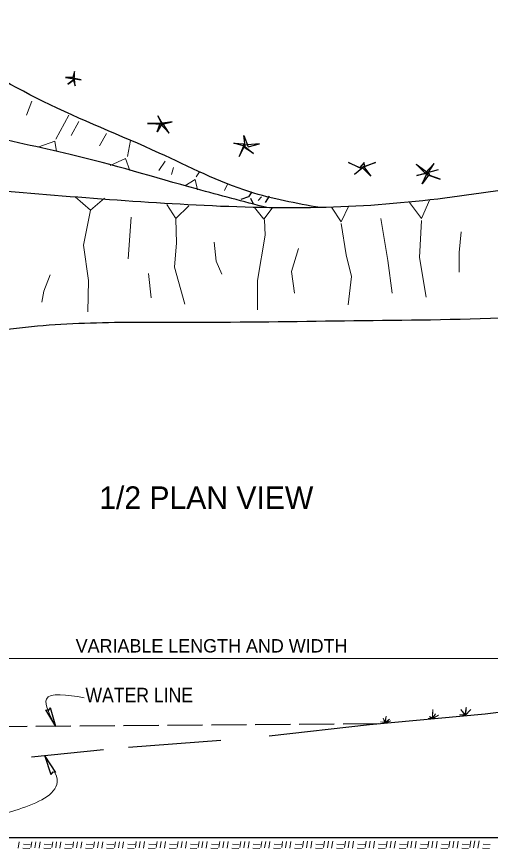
# Model space of a CAD drawing. Extents: x -120 to 879, y -38 to 233.
# Drawn here: x 758.8 to 800.9, y 94.5 to 168.5 of the extents above; entities that cross this region are included whole.
import ezdxf
from ezdxf.enums import TextEntityAlignment as Align

# ---------------------------------------------------------------- set-up
doc = ezdxf.new("R2010")
doc.units = 0
doc.header["$LTSCALE"] = 0.52
doc.linetypes.add('LONG_DASHED', pattern=[7.5, 6, -1.5])
doc.layers.add('1', color=7, linetype='Continuous', lineweight=13)

msp = doc.modelspace()

# ---------------------------------------------------------------- linework, layer by layer
at = {"layer": '1'}
for p, q in [((760.1129, 160.9716), (759.6592, 159.723)), ((762.2679, 157.5664), (763.4022, 159.723)), ((763.629, 157.9069), (764.3095, 159.1555)), ((766.1242, 156.9989), (766.7481, 158.0772)), ((768.9031, 157.4529), (768.6196, 156.0342)), ((771.9655, 155.6368), (771.3984, 154.7856)), ((772.7027, 155.0693), (772.5326, 154.4451)), ((774.7443, 154.2181), (775.0279, 154.6721)), ((777.5232, 153.5938), (777.2396, 153.0263)), ((768.9598, 150.6427), (768.6762, 146.9537)), ((770.491, 145.6485), (770.7178, 143.4919)), ((819.5648, 111.4117), (729.4233, 111.4117)), ((758.9086, 94.5738), (758.9944, 95.1213)), ((759.3727, 94.9183), (759.9883, 94.8866)), ((760.042, 94.6142), (760.1219, 95.1235)), ((760.3852, 94.5864), (760.4696, 95.1243)), ((760.766, 94.5738), (760.8524, 95.1249)), ((761.2302, 94.9183), (761.8457, 94.8866)), ((761.8994, 94.6142), (761.9799, 95.1272)), ((762.2427, 94.5864), (762.3276, 95.1278)), ((762.6234, 94.5738), (762.7104, 95.1286)), ((763.0876, 94.9183), (763.7032, 94.8866)), ((763.7568, 94.6142), (763.8379, 95.1308)), ((764.1001, 94.5864), (764.1855, 95.1315)), ((764.4808, 94.5738), (764.5683, 95.1322)), ((764.945, 94.9183), (765.5606, 94.8866)), ((765.6142, 94.6142), (765.6958, 95.1344)), ((765.9575, 94.5864), (766.0435, 95.1351)), ((766.3383, 94.5738), (766.4263, 95.1358)), ((766.8024, 94.9183), (767.418, 94.8866)), ((767.4717, 94.6142), (767.5538, 95.1381)), ((767.8149, 94.5864), (767.9015, 95.1388)), ((768.1957, 94.5738), (768.2843, 95.1395)), ((768.6598, 94.9183), (769.2754, 94.8866)), ((769.3291, 94.6142), (769.4118, 95.1417)), ((769.6723, 94.5864), (769.7595, 95.1423)), ((770.0531, 94.5738), (770.1423, 95.1431)), ((770.5172, 94.9183), (771.1328, 94.8866)), ((771.1865, 94.6142), (771.2698, 95.1453)), ((771.5297, 94.5864), (771.6175, 95.146)), ((771.9105, 94.5738), (772.0003, 95.1467)), ((772.3747, 94.9183), (772.9902, 94.8866)), ((773.0439, 94.6142), (773.1278, 95.1489)), ((773.3872, 94.5864), (773.4755, 95.1497)), ((773.7679, 94.5738), (773.8583, 95.1504)), ((774.2321, 94.9183), (774.8477, 94.8866)), ((774.9013, 94.6142), (774.9858, 95.1526)), ((775.2446, 94.5864), (775.3334, 95.1532)), ((775.6253, 94.5738), (775.7162, 95.154)), ((776.0895, 94.9183), (776.7051, 94.8866)), ((776.7587, 94.6142), (776.8438, 95.1562)), ((777.102, 94.5864), (777.1914, 95.1569)), ((777.4828, 94.5738), (777.5743, 95.1577)), ((777.9469, 94.9183), (778.5625, 94.8866)), ((778.6162, 94.6142), (778.7017, 95.1598)), ((778.9594, 94.5864), (779.0494, 95.1605)), ((779.3402, 94.5738), (779.4322, 95.1612)), ((779.8043, 94.9183), (780.4199, 94.8866)), ((780.4736, 94.6142), (780.5598, 95.1635)), ((780.8168, 94.5864), (780.9074, 95.1642)), ((781.1976, 94.5738), (781.2903, 95.1649)), ((781.6617, 94.9183), (782.2773, 94.8866)), ((782.331, 94.6142), (782.4177, 95.1671)), ((782.6743, 94.5864), (782.7654, 95.1678)), ((783.055, 94.5738), (783.1482, 95.1686)), ((783.5192, 94.9183), (784.1347, 94.8866)), ((784.1884, 94.6142), (784.2758, 95.1707)), ((784.5317, 94.5864), (784.6234, 95.1714)), ((784.9124, 94.5738), (785.0063, 95.1722)), ((785.3766, 94.9183), (785.9922, 94.8866)), ((786.0458, 94.6142), (786.1337, 95.1744)), ((786.3891, 94.5864), (786.4813, 95.1751)), ((786.7698, 94.5738), (786.8642, 95.1758)), ((787.234, 94.9183), (787.8496, 94.8866)), ((787.9032, 94.6142), (787.9917, 95.178)), ((788.2465, 94.5864), (788.3393, 95.1787)), ((788.6273, 94.5738), (788.7222, 95.1794)), ((789.0914, 94.9183), (789.707, 94.8866)), ((789.7607, 94.6142), (789.8497, 95.1817)), ((790.1039, 94.5864), (790.1973, 95.1823)), ((790.4847, 94.5738), (790.5802, 95.1831)), ((790.9488, 94.9183), (791.5644, 94.8866)), ((791.6181, 94.6142), (791.7077, 95.1852)), ((791.9613, 94.5864), (792.0553, 95.1859)), ((792.3421, 94.5738), (792.4382, 95.1867)), ((792.8062, 94.9183), (793.4218, 94.8866)), ((793.4755, 94.6142), (793.5657, 95.1889)), ((793.8188, 94.5864), (793.9133, 95.1896)), ((794.1995, 94.5738), (794.2962, 95.1903)), ((794.6637, 94.9183), (795.2792, 94.8866)), ((795.3329, 94.6142), (795.4237, 95.1925)), ((795.6762, 94.5864), (795.7713, 95.1932)), ((796.0569, 94.5738), (796.1542, 95.194)), ((796.5211, 94.9183), (797.1367, 94.8866)), ((797.1903, 94.6142), (797.2817, 95.1962)), ((797.5336, 94.5864), (797.6292, 95.1968)), ((797.9143, 94.5738), (798.0121, 95.1976)), ((798.3785, 94.9183), (798.9941, 94.8866)), ((799.0477, 94.6142), (799.1397, 95.1998)), ((799.391, 94.5864), (799.4873, 95.2005)), ((799.7717, 94.5738), (799.8701, 95.2013)), ((800.2359, 94.9183), (800.8515, 94.8866)), ((759.3269, 94.5763), (759.9425, 94.5447)), ((761.1843, 94.5763), (761.7999, 94.5447)), ((763.0417, 94.5763), (763.6573, 94.5447)), ((764.8992, 94.5763), (765.5147, 94.5447)), ((766.7566, 94.5763), (767.3722, 94.5447)), ((768.614, 94.5763), (769.2296, 94.5447)), ((770.4714, 94.5763), (771.087, 94.5447)), ((772.3288, 94.5763), (772.9444, 94.5447)), ((774.1862, 94.5763), (774.8018, 94.5447)), ((776.0437, 94.5763), (776.6592, 94.5447)), ((777.9011, 94.5763), (778.5167, 94.5447)), ((779.7585, 94.5763), (780.3741, 94.5447)), ((781.6159, 94.5763), (782.2315, 94.5447)), ((783.4733, 94.5763), (784.0889, 94.5447)), ((785.3307, 94.5763), (785.9463, 94.5447)), ((787.1882, 94.5763), (787.8037, 94.5447)), ((789.0456, 94.5763), (789.6612, 94.5447)), ((790.903, 94.5763), (791.5186, 94.5447)), ((792.7604, 94.5763), (793.376, 94.5447)), ((794.6178, 94.5763), (795.2334, 94.5447)), ((796.4752, 94.5763), (797.0908, 94.5447)), ((798.3327, 94.5763), (798.9483, 94.5447)), ((800.1901, 94.5763), (800.8057, 94.5447))]:
    msp.add_line(p, q, dxfattribs=at)
at = {"layer": '1', "lineweight": 25}
for p, q in [((779.5648, 152.3452), (779.7916, 151.8344)), ((780.5288, 152.4588), (780.2452, 152.1182)), ((781.2094, 152.5155), (780.8691, 151.948)), ((762.2563, 105.3909), (761.363, 106.8597)), ((762.2563, 105.3909), (761.7922, 107.0461)), ((790.1279, 105.5272), (781.2329, 104.5039)), ((776.9096, 104.1209), (768.7032, 103.5094)), ((766.4907, 103.2907), (760.1056, 102.6436)), ((761.2923, 102.7402), (762.224, 101.2956)), ((761.2923, 102.7402), (761.7999, 101.0978)), ((806.3796, 95.4821), (747.2451, 95.4821))]:
    msp.add_line(p, q, dxfattribs=at)
at = {"layer": '1', "linetype": 'LONG_DASHED', "lineweight": 25}
msp.add_line((790.901, 105.6161), (742.8388, 105.2372), dxfattribs=at)
at = {"layer": '1', "lineweight": 25}
for points in [[(763.9132, 163.0606), (763.9132, 163.596), (763.7795, 163.0606), (763.1107, 163.0606), (764.5152, 162.8598), (763.7795, 162.9937), (763.9802, 162.3244), (763.9132, 162.9267), (763.3114, 162.4583), (763.8464, 162.8598)], [(771.671, 158.9782), (771.3366, 159.6474), (771.7378, 158.9112), (772.6073, 159.112), (771.5372, 158.9782), (772.3397, 158.1082), (771.7378, 159.0451), (771.2697, 158.242), (771.5372, 158.9782), (770.4003, 158.9782), (771.8716, 158.9112)], [(779.0943, 156.9704), (778.9606, 157.9073), (779.3618, 156.9035), (780.365, 157.1712), (778.8937, 157.0373), (779.8299, 156.3012), (778.8937, 156.9035), (778.5593, 156.0335), (779.0274, 156.9704), (778.0912, 157.2381), (778.9606, 157.1712)], [(789.7277, 155.0296), (789.6608, 155.4981), (789.2596, 155.0296), (788.2564, 155.4981), (789.4602, 154.9627), (788.7914, 154.4272), (789.5939, 155.1634), (790.2627, 154.2934), (789.4602, 155.0965), (790.664, 155.4981), (789.4602, 155.0296)], [(795.2785, 154.4942), (795.8803, 155.4312), (795.0778, 154.5611), (794.2753, 155.3642), (795.4791, 154.4942), (794.8103, 153.6242), (795.2116, 154.4272), (796.4153, 154.0257), (795.0778, 154.4942), (794.3422, 154.3603), (796.2816, 154.8957)], [(779.6782, 152.9127), (779.3947, 152.4588), (778.7141, 152.2318)], [(830.3985, 108.8755), (818.5682, 108.2776), (809.128, 107.5601), (800.4047, 106.4838), (790.1279, 105.5272)], [(761.363, 106.8597), (761.6323, 106.833), (761.7922, 107.0461)], [(762.224, 101.2956), (761.9541, 101.3151), (761.7999, 101.0978)]]:
    msp.add_lwpolyline(points, dxfattribs=at)
at = {"layer": '1'}
for points in [[(762.3247, 156.4882), (762.1545, 157.3962), (760.7368, 156.8854)], [(768.8464, 154.7856), (768.4494, 155.8638), (767.0883, 155.2396)], [(774.8578, 153.083), (774.6309, 153.9911), (773.7235, 153.4235)], [(763.9692, 152.4588), (765.3303, 151.2669), (766.5779, 152.3452)], [(772.1356, 151.7777), (772.9296, 150.5292), (774.0638, 151.6642)], [(788.2982, 151.6642), (787.6178, 150.2454), (786.7671, 151.5507)], [(795.5005, 152.2318), (794.7633, 150.5292), (793.6857, 151.948)], [(765.3303, 151.2669), (764.7065, 148.1456), (765.1602, 145.0242), (765.1035, 142.2433)], [(781.4929, 151.4372), (780.7557, 150.4724), (779.905, 151.4939)], [(772.9296, 150.4724), (772.9862, 148.3726), (772.8162, 146.216), (773.7235, 142.9243)], [(780.8124, 150.4157), (780.8691, 149.0536), (780.1886, 145.0242), (780.1886, 142.4136)], [(787.6178, 150.0752), (788.0714, 147.2943), (788.5251, 145.3647), (788.2415, 142.8676)], [(791.1338, 150.5292), (791.7576, 146.7835), (792.1546, 143.8892)], [(794.7633, 150.3589), (794.5932, 147.0673), (795.1603, 143.5487)], [(798.2793, 149.3373), (798.1092, 147.5213), (798.1092, 145.762)], [(776.3322, 148.4293), (776.5023, 146.7267), (777.0127, 145.5917)], [(783.8181, 147.8618), (783.1943, 145.8187), (783.4778, 143.8892)], [(761.7575, 145.535), (761.1904, 144.0594), (761.0202, 143.0946)], [(795.7012, 106.0435), (796.2741, 106.3984), (795.7012, 106.0982), (796.0013, 106.5077), (795.7285, 106.0435), (795.7557, 106.8898), (795.7012, 106.0435), (795.4557, 106.2619), (795.7831, 106.0708), (795.3466, 106.0982), (795.7557, 106.1254)], [(798.6202, 106.3165), (799.1385, 106.8898), (798.6202, 106.3165), (798.7292, 107.0809), (798.702, 106.3438), (798.2655, 106.8898), (798.6474, 106.3438), (798.1291, 106.4257), (798.5928, 106.4257)], [(791.5001, 105.634), (792.0184, 105.8798), (791.6092, 105.7433), (791.9093, 106.0162), (791.4728, 105.6887), (791.6092, 106.2892), (791.5274, 105.634), (791.3637, 106.1254), (791.5547, 105.6887), (791.1182, 105.7978), (791.6092, 105.7705)]]:
    msp.add_lwpolyline(points, dxfattribs=at)
at = {"layer": '1', "lineweight": 25}
for points in [[(785.7367, 151.495), (779.4864, 152.8992), (771.4503, 156.3457), (761.1182, 160.9411), (751.8065, 165.6642), (741.7296, 168.2172), (733.9486, 168.3448), (725.0196, 166.813), (721.448, 164.3877), (717.2387, 159.537), (715.7079, 153.4098), (716.0906, 144.3467), (716.4733, 129.5393), (716.6008, 119.455), (716.6008, 113.7107)], [(781.0171, 151.495), (774.7668, 153.1545), (763.5417, 156.2181), (755.3782, 158.1328), (745.9389, 160.8134), (738.0304, 161.3241), (731.3974, 158.7711), (727.0605, 153.2821), (725.0196, 148.6867), (725.1472, 143.4531), (725.4022, 135.1558), (725.6574, 126.9863), (725.1472, 121.4973), (725.7849, 114.0937)], [(818.7439, 133.4455), (818.7739, 136.56), (819.029, 145.4955), (817.7534, 148.942), (815.3298, 151.2397), (811.3756, 153.2821), (806.5284, 153.5374), (796.1963, 152.2609), (785.6091, 151.495), (774.0014, 151.7503), (751.679, 153.4098), (742.1123, 153.7927), (737.6477, 153.1545), (734.2037, 150.7292), (732.4179, 146.6443), (732.9281, 138.8577), (733.4383, 129.284), (732.5454, 118.0508), (733.1832, 113.8384)], [(806.2469, 133.1002), (806.0182, 138.8577), (806.0182, 139.8789), (805.2528, 141.0277), (801.8088, 141.666), (787.9052, 141.4107), (774.3841, 141.2831), (768.5165, 141.2831), (760.0978, 140.9001), (751.4238, 140.7724), (747.2145, 141.0277), (745.9389, 139.7512), (745.4287, 137.1983), (745.6838, 134.1347), (745.9389, 130.3052), (746.4492, 125.4545), (746.0665, 119.5826), (745.5562, 114.6042)]]:
    msp.add_spline(points, degree=3, dxfattribs=at)
at = {"layer": '1'}
for points in [[(764.7644, 107.9386), (761.4298, 107.8139), (762.2556, 105.3902)], [(745.7057, 98.0329), (759.0072, 98.0329), (762.3692, 100.4217), (761.2929, 102.7408)]]:
    msp.add_spline(points, degree=3, dxfattribs=at)

# ---------------------------------------------------------------- texts
for s, height, p in [('1/2 PLAN VIEW', 2, (775.6281, 124.7172)), ('VARIABLE LENGTH AND WIDTH', 1.191, (776.0999, 111.9536))]:
    msp.add_text(s, height=height, dxfattribs=at).set_placement(p, align=Align.CENTER)
at = {"layer": '1', "width": 0.9}
msp.add_text('WATER LINE', height=1.3, dxfattribs=at).set_placement((769.6701, 107.514), align=Align.CENTER)

doc.saveas('drawing.dxf')
